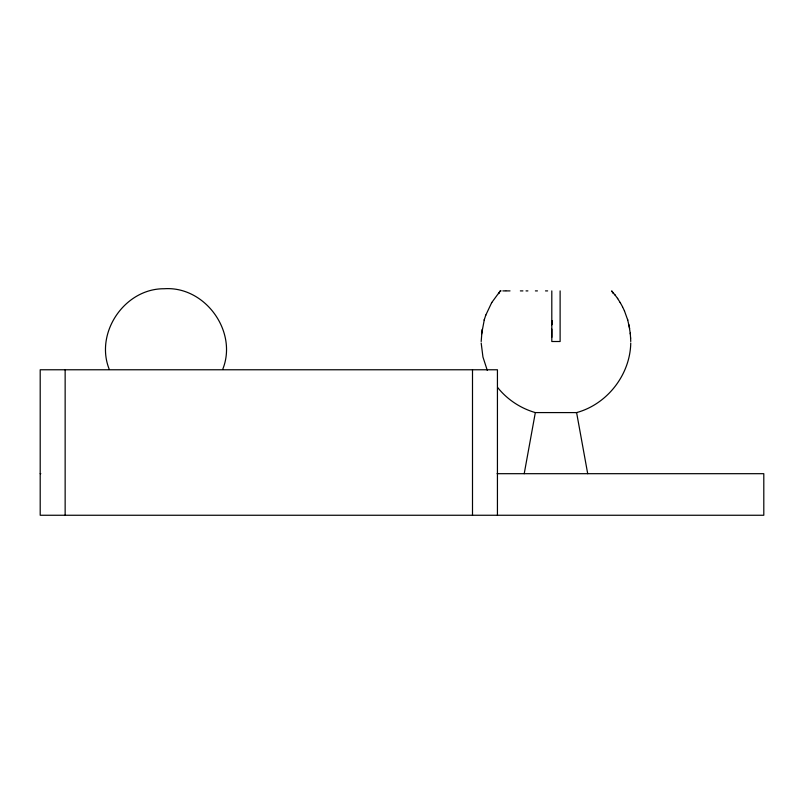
<?xml version="1.0" encoding="UTF-8"?>
<svg xmlns="http://www.w3.org/2000/svg" width="804" height="804" viewBox="0 0 804 804"><rect width="100%" height="100%" fill="white"/><g stroke="black" fill="none" stroke-linecap="round" stroke-linejoin="round"><path stroke-width="1.21" d="M551.805 329.067L551.805 337.318M551.805 320.695L551.795 324.866L551.805 320.595M630.748 343.027C630.185 374.644 607.321 404.111 576.84 412.522M481.576 334.152L484.36 319.449M482.139 329.459L481.184 341.509M524.218 473.687L535.333 412.583L575.553 412.593M484.149 320.153L485.797 315.067M222.688 369.408C238.074 331.469 204.96 285.852 164.127 288.747C124.68 288.485 94.54 332.816 109.274 369.408M485.696 315.329L491.777 302.465M498.591 293.641L500.289 290.897L491.646 302.696M498.882 293.098L499.264 292.505M575.574 412.593L576.599 412.583L587.704 473.687M500.56 290.897L501.103 290.897M502.852 290.897L504.892 290.897M505.435 290.897L506.409 290.897M507.022 290.897L510.017 290.897M520.369 290.897L522.912 290.897M526.037 290.897L527.896 290.897M535.404 290.897L537.434 290.897M545.504 290.897L547.624 290.897M630.748 341.509L630.587 337.78M40.2 473.687L40.813 473.687M497.083 473.687L763.8 473.687L763.8 515.253L40.2 515.253L40.2 369.77L497.435 369.77L497.435 515.253M535.092 412.522C520.419 408.241 507.103 399.407 497.596 387.438M615.231 295.229L611.643 290.897L613.341 293.641M617.482 298.324L620.286 302.696M614.929 294.817L617.703 298.616M620.155 302.465L622.517 306.736M624.427 310.806L627.773 320.153M622.497 306.706L624.497 310.957M487.294 370.393L482.943 356.996L481.184 343.027M627.572 319.449L629.643 328.484M628.939 324.786L630.356 334.152M630.256 333.117L630.617 338.323M560.117 290.897L560.117 341.509L551.805 341.509L551.805 290.897M472.501 369.77L472.501 515.253M65.144 369.77L65.144 515.253"/></g></svg>
